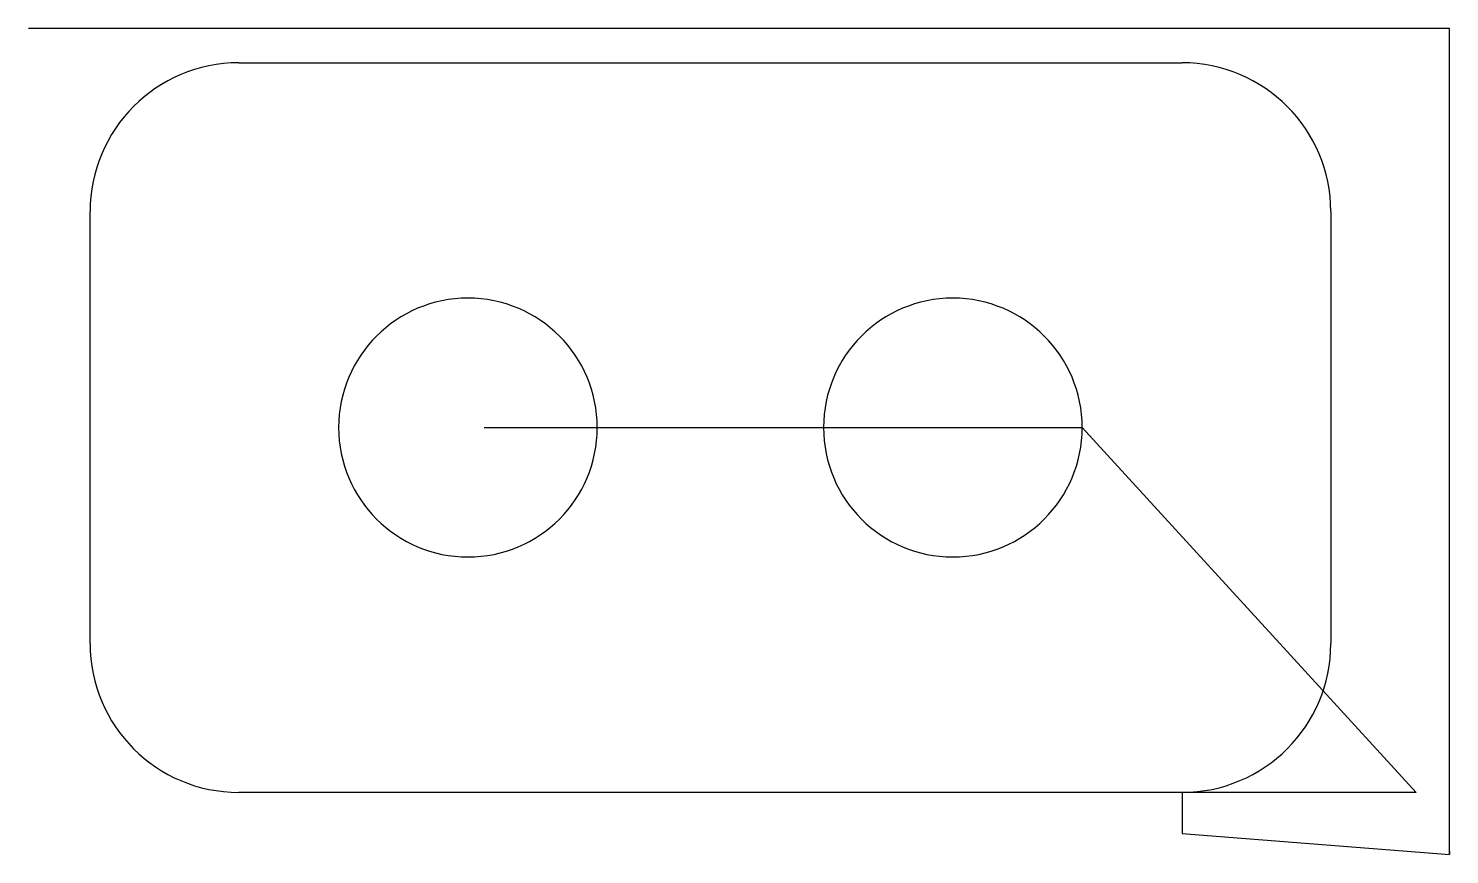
# Model space of a CAD drawing. Header units: metres. Extents: x 0 to 440, y 0 to 255.
import ezdxf

# ---------------------------------------------------------------- set-up
doc = ezdxf.new("R2010")
doc.units = ezdxf.units.M

msp = doc.modelspace()

# ---------------------------------------------------------------- linework, layer by layer
at = {"layer": 'TOOL_0'}
for p, q in [((1, 255.338), (0, 255.338)), ((439.622, 255.338), (1, 255.338)), ((439.622, 0.999), (439.622, 255.338)), ((65.07, 244.722), (356.87, 244.722)), ((19.07, 65.222), (19.07, 198.722)), ((402.87, 198.722), (402.87, 65.222)), ((140.97, 131.972), (175.97, 131.972)), ((175.97, 131.972), (290.97, 131.972)), ((290.97, 131.972), (325.97, 131.972)), ((325.97, 131.972), (429.237, 19.222)), ((356.87, 19.222), (65.07, 19.222)), ((429.237, 19.222), (356.87, 19.222)), ((356.87, 19.222), (356.87, 6.464)), ((356.87, 6.464), (439.622, -0.001)), ((439.622, -0.001), (439.622, 0.999)), ((439.622, 0.999), (439.622, -0.001)), ((439.622, -0.001), (439.622, 0.999))]:
    msp.add_line(p, q, dxfattribs=at)
for centre, radius, start, end in [((65.07, 198.722), 46, 90, 180), ((356.87, 198.722), 46, 0, 90), ((135.97, 131.972), 40, 0, 180), ((285.97, 131.972), 40, 0, 180), ((135.97, 131.972), 40, 180, 0), ((285.97, 131.972), 40, 180, 0), ((65.07, 65.222), 46, 180, 270), ((356.87, 65.222), 46, 270, 0)]:
    msp.add_arc(centre, radius, start, end, dxfattribs=at)

doc.saveas('drawing.dxf')
